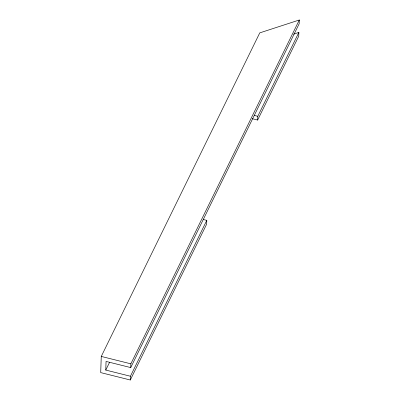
<?xml version="1.0" encoding="UTF-8"?>
<svg xmlns="http://www.w3.org/2000/svg" width="400" height="400" viewBox="0 0 400 400"><rect width="100%" height="100%" fill="white"/><g stroke="black" fill="none" stroke-linecap="round" stroke-linejoin="round"><path stroke-width="0.6" d="M206.79 220.37L130.43 376.24L105.765 370.075L106.065 361.425L130.73 367.585L299.165 23.76L299.295 20L259.765 32.88L101.26 356.43L100.705 372.605L130.3 380L206.66 224.135L206.79 220.37L203.18 219.47M130.3 380L130.43 376.24M130.73 367.585L130.855 363.825L299.295 20M252.22 118.685L257.655 120.04L257.785 116.28L298.87 32.415L293.575 34.14M298.87 32.415L298.74 36.175L257.655 120.04M105.765 370.075L109.615 362.225M254.175 115.38L257.785 116.28M101.26 356.43L130.855 363.825"/></g></svg>
